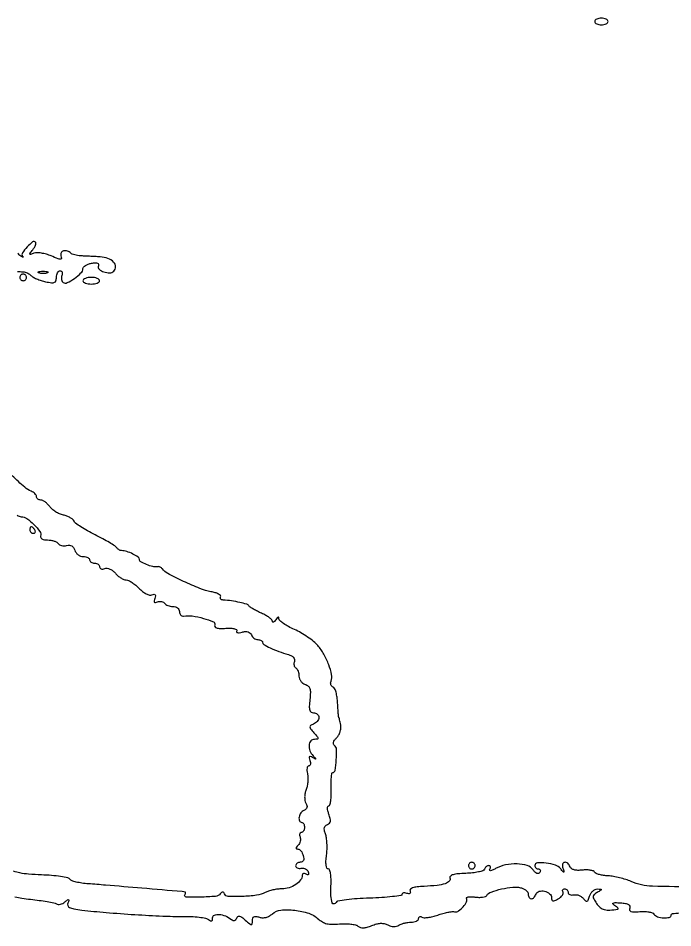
# Model space of a CAD drawing. Extents: x 254 to 922, y 86 to 1093.
# Drawn here: x 494.5 to 691.5, y 90.3 to 364 of the extents above; entities that cross this region are included whole.
import ezdxf

# ---------------------------------------------------------------- set-up
doc = ezdxf.new("R2010")
doc.units = 0

msp = doc.modelspace()

# ---------------------------------------------------------------- linework, layer by layer
for points in [[(668, 363, 0.191087), (668.151477, 362.618118, 0.088204), (668.5875, 362.29375, 0.068025), (669.234582, 362.073693, 0.048028), (670, 362, 0.048028), (670.765418, 362.073693, 0.068025), (671.4125, 362.29375, 0.088204), (671.848523, 362.618118, 0.191087), (672, 363, 0.191087), (671.848523, 363.381882, 0.088204), (671.4125, 363.70625, 0.068025), (670.765418, 363.926307, 0.048028), (670, 364, 0.048028), (669.234582, 363.926307, 0.068025), (668.5875, 363.70625, 0.088204), (668.151477, 363.381882, 0.191087)], [(503.25, 287.337719, -0.057986), (502.679992, 287.181385, -0.037979), (502, 287.12966, -0.037979), (501.320008, 287.181385, -0.057986), (500.75, 287.337719, -0.174857), (500.540618, 287.525001, -0.447206), (500.601563, 287.693942, -0.078554), (501.10856, 287.810911, -0.017491), (502, 287.842105, -0.017491), (502.89144, 287.810911, -0.078554), (503.398438, 287.693942, -0.447206), (503.459382, 287.525001, -0.174857)], [(495, 286, 0.099038), (495.076342, 285.618362, 0.097945), (495.29375, 285.29375, 0.097945), (495.618362, 285.076342, 0.099038), (496, 285, 0.099038), (496.381638, 285.076342, 0.097945), (496.70625, 285.29375, 0.097945), (496.923658, 285.618362, 0.099038), (497, 286, 0.099038), (496.923658, 286.381638, 0.097945), (496.70625, 286.70625, 0.097945), (496.381638, 286.923658, 0.099038), (496, 287, 0.099038), (495.618362, 286.923658, 0.097945), (495.29375, 286.70625, 0.097945), (495.076342, 286.381638, 0.099038)], [(514, 285, 0.226478), (514.182831, 284.617064, 0.074992), (514.734375, 284.29375, 0.057076), (515.542644, 284.073116, 0.038131), (516.5, 284, 0.038131), (517.457356, 284.073116, 0.057076), (518.265625, 284.29375, 0.074992), (518.817169, 284.617064, 0.226478), (519, 285, 0.226478), (518.817169, 285.382936, 0.074992), (518.265625, 285.70625, 0.057076), (517.457356, 285.926884, 0.038131), (516.5, 286, 0.038131), (515.542644, 285.926884, 0.057076), (514.734375, 285.70625, 0.074992), (514.182831, 285.382936, 0.226478)], [(498, 210, 0.105053), (498.081062, 209.618444, 0.099167), (498.311086, 209.29375, 0.09642), (498.654762, 209.076123, 0.093332), (499.059017, 209, 0.108972), (499.413961, 209.078288, 0.182303), (499.6254, 209.29375, 0.161196), (499.656512, 209.6179, 0.082592), (499.5, 210, 0.029505), (499.231006, 210.382774, 0.035638), (498.933975, 210.70625, 0.038439), (498.65171, 210.934461, 0.151918), (498.440983, 211, 0.210953), (498.272352, 210.92554, 0.081139), (498.129539, 210.70625, 0.061769), (498.032345, 210.382849, 0.042167)], [(630, 109, 0.099038), (630.076342, 108.618362, 0.097945), (630.29375, 108.29375, 0.097945), (630.618362, 108.076342, 0.099038), (631, 108, 0.099038), (631.381638, 108.076342, 0.097945), (631.70625, 108.29375, 0.097945), (631.923658, 108.618362, 0.099038), (632, 109, 0.099038), (631.923658, 109.381638, 0.097945), (631.70625, 109.70625, 0.097945), (631.381638, 109.923658, 0.099038), (631, 110, 0.099038), (630.618362, 109.923658, 0.097945), (630.29375, 109.70625, 0.097945), (630.076342, 109.381638, 0.099038)]]:
    msp.add_lwpolyline(points, format="xyb", close=True)
for points in [[(494.28025, 287.728498, -0.046399), (495.950805, 287.679445, -0.065882), (497.187524, 287.358831, -0.100376), (498.10918, 286.747963, 0.066326), (498.871605, 286.164818, 0.026278), (500.051128, 285.568715, 0.025447), (501.409229, 285.050513, 0.029067), (502.754464, 284.699107, 0.017763), (504.558822, 284.40445, 0.12926), (505.421338, 284.517864, 0.230705), (505.858612, 285.006991, 0.069112), (506, 286.025, -0.054093), (506.081981, 286.78056, -0.073811), (506.325178, 287.419844, -0.093486), (506.684593, 287.848902, -0.173476), (507.106989, 288, -0.154099), (507.482083, 287.881585, -0.15229), (507.723326, 287.568782, -0.114223), (507.784115, 287.093585, -0.066643), (507.650663, 286.532025, 0.066091), (507.506197, 285.92708, 0.07195), (507.531103, 285.32328, 0.080906), (507.715278, 284.812938, 0.128049), (508.034688, 284.478562, 0.257601), (509.249593, 284.418577, 0.039007), (511.421732, 285.699688, 0.039982), (513.397177, 287.332677, 0.195531), (513.968575, 288.633423, -0.184558), (514.163161, 289.103158, -0.063422), (514.742191, 289.577546, -0.052673), (515.576659, 289.985245, -0.040105), (516.558032, 290.255845, -0.024573), (517.72537, 290.420046, -0.113778), (518.396101, 290.32828, -0.257539), (518.67167, 290.003836, -0.142555), (518.627229, 289.470958, 0.314314), (518.872529, 288.480023, 0.09676), (520.278056, 287.66378, 0.083263), (522.053855, 287.3643, 0.199154), (523.265536, 287.865536, 0.206992), (523.800508, 289.215982, 0.184832), (523.214693, 290.614881, 0.118002), (521.507446, 291.71825, 0.072178), (519.143011, 292.1846, 0.000023), (517.586133, 292.26342, 0.000019), (515.92024, 292.347621, 0.000019), (514.387148, 292.424995, 0.000049), (513.287594, 292.480339, -0.027248), (512.38898, 292.574747, -0.028369), (511.518206, 292.765708, -0.029554), (510.789334, 293.016747, -0.098974), (510.370927, 293.295739, 0.118977), (509.308132, 293.945238, 0.143562), (508.14308, 293.976167, 0.207902), (507.418734, 293.403951, 0.218019), (507.361767, 292.499635, -0.082721), (507.511204, 291.767483, -0.420759), (507.253698, 291.4967, -0.096246), (506.4948, 291.633166, -0.00649), (504.444251, 292.458847, 0.030012), (502.980188, 292.969788, 0.030309), (501.470272, 293.299781, 0.031801), (500.126061, 293.422424, 0.096766), (499.225496, 293.271981, -0.011685), (498.228191, 292.9247, -0.416754), (498.030827, 293.026951, -0.244524), (498.081855, 293.312917, -0.0067), (498.892501, 294.336935, 0.033747), (499.384898, 295.03319, 0.049121), (499.711699, 295.709865, 0.060981), (499.843569, 296.273214, 0.227174), (499.725834, 296.607499, 0.377499), (498.833011, 296.664251, 0.040796), (497.176738, 295.151968, 0.039832), (495.766491, 293.370608, 0.34277), (495.833333, 292.423008, -0.065188), (495.988296, 292.196824, -0.546176), (495.936979, 292.109106, -0.124924), (495.701544, 292.158525, -0.016684), (495.25, 292.398692, -0.076031), (494.771811, 292.780631, -0.055185), (494.367188, 293.330016, -0.055195)], [(698.765845, 102.714503, -0.013868), (685.338575, 102.785434, -0.095274), (678.928496, 104.238993, 0.026887), (677.364137, 104.826399, 0.017128), (675.490533, 105.347334, 0.017204), (673.612248, 105.733035, 0.030395), (672.039276, 105.902553, -0.025137), (670.670375, 106.035543, -0.031197), (669.418933, 106.301601, -0.032506), (668.428059, 106.648596, -0.155072), (667.978698, 107.034467, 0.173053), (667.540475, 107.384879, 0.042794), (666.634089, 107.612712, 0.038706), (665.487892, 107.708472, 0.030482), (664.243652, 107.640012, -0.032876), (662.876864, 107.571365, -0.062748), (661.789779, 107.725532, -0.085698), (661.017151, 108.086618, -0.15017), (660.585615, 108.637487, 0.114216), (659.86765, 109.700899, 0.235358), (658.929046, 109.978123, 0.304524), (658.325492, 109.397176, 0.137964), (658.395465, 108.25, -0.004367), (658.75403, 107.190691, -0.414489), (658.687927, 107.059983, -0.306694), (658.521575, 107.107542, -0.003534), (657.752454, 108.03926, 0.144114), (656.15433, 109.136156, 0.047521), (653.345557, 109.765101, 0.050498), (650.752613, 109.828396, 0.391979), (650, 109.015884, 0.103369), (650.081005, 108.628245, 0.098863), (650.311086, 108.298416, 0.096868), (650.654788, 108.077395, 0.09487), (651.059017, 108, -0.120069), (651.409121, 107.914697, -0.187069), (651.612067, 107.684676, -0.152508), (651.6296, 107.33709, -0.075465), (651.454609, 106.926556, -0.166234), (651.081273, 106.619828, -0.188442), (650.620146, 106.626378, -0.106333), (650.076301, 106.997318, -0.037348), (649.474533, 107.732896, 0.169727), (647.69555, 109.012445, 0.063988), (644.626113, 109.50616, 0.059184), (641.160826, 109.205491, 0.073684), (638.129323, 108.09244, -0.01715), (637.17909, 107.61609, -0.079469), (636.589224, 107.451706, -0.373686), (636.391115, 107.587838, -0.204553), (636.43834, 107.900232, 0.066185), (636.627088, 108.321309, 0.138916), (636.631767, 108.676943, 0.191126), (636.457547, 108.910643, 0.139009), (636.14235, 109, 0.10096), (635.742183, 108.918366, 0.070386), (635.346448, 108.679524, 0.067143), (635.01505, 108.326033, 0.074466), (634.803006, 107.909019, -0.234331), (634.371449, 107.474612, -0.027121), (633.010016, 107.091801, -0.028074), (631.239696, 106.799306, -0.019305), (629.209882, 106.659019, 0.013666), (626.849182, 106.522586, 0.048094), (625.354593, 106.248805, 0.104109), (624.580863, 105.841304, 0.321446), (624.439181, 105.301192, -0.295091), (624.231448, 104.318899, -0.119107), (623.010592, 103.568037, -0.053178), (620.570126, 103.052856, -0.014575), (616.643916, 102.767144, 0.015622), (614.524849, 102.608477, 0.055528), (613.196946, 102.315822, 0.123246), (612.534573, 101.888341, 0.287238), (612.425927, 101.332436, -0.085022), (612.518701, 100.867056, -0.253641), (612.37652, 100.586923, -0.19249), (612.018985, 100.50547, -0.052567), (611.449072, 100.657916, 0.050879), (610.893594, 100.808507, 0.092028), (610.424058, 100.798894, 0.140665), (610.115124, 100.636681, 0.203077), (609.994528, 100.356989, -0.370206), (609.688737, 100.005162, -0.007203), (607.128208, 99.665821, -0.0136), (603.981086, 99.381318, -0.008238), (600.244528, 99.207509, 0.009151), (596.485307, 99.025765, 0.014345), (593.263928, 98.717838, 0.008381), (590.635728, 98.345458, 0.276318), (590.16459, 97.951278, -0.277102), (589.56782, 97.453463, -0.372483), (588.999219, 97.80878, -0.06305), (588.631831, 99.908548, -0.022955), (588.627664, 102.934796, 0.016887), (588.649888, 105.001138, 0.034993), (588.500171, 106.606811, 0.044654), (588.218161, 107.701286, 0.317399), (587.795001, 108, -0.299966), (587.38688, 108.269055, -0.071116), (587.164111, 109.096141, -0.044956), (587.12359, 110.392182, -0.018686), (587.291535, 112.136889, 0.024291), (587.440303, 113.887857, 0.02117), (587.428995, 115.727739, 0.021714), (587.275619, 117.391973, 0.057062), (586.980302, 118.55181, -0.034831), (586.646121, 119.656786, -0.105764), (586.635731, 120.437497, -0.151644), (586.936063, 120.989307, -0.101588), (587.545911, 121.379244, 0.103042), (588.176154, 121.784783, 0.162208), (588.466119, 122.352723, 0.101883), (588.422203, 123.18646, 0.026914), (588.013565, 124.464323, -0.026778), (587.688168, 125.480925, -0.05879), (587.575366, 126.288459, -0.103277), (587.672239, 126.807605, -0.304001), (587.959432, 127, 0.341522), (588.305236, 127.267386, 0.027599), (588.54782, 128.469002, 0.028141), (588.689884, 130.083742, 0.017101), (588.684681, 132.000859, -0.012013), (588.659969, 133.918177, -0.019951), (588.742425, 135.532463, -0.014931), (588.895078, 136.790086, -0.371128), (589.140594, 137.000859, 0.370894), (589.874435, 137.63033, 0.021279), (590.223194, 140.81958, 0.022377), (590.293288, 144.060716, 0.246871), (589.682865, 145.159249, -0.178178), (589.392026, 145.551026, -0.140062), (589.387963, 146.083631, -0.089023), (589.702355, 146.737365, -0.03991), (590.32292, 147.465777, 0.068741), (590.922906, 148.258089, 0.049892), (591.36564, 149.273499, 0.05028), (591.595276, 150.345692, 0.074046), (591.559409, 151.306527, 0.005848), (591.391712, 152.147493, 0.009557), (591.227661, 152.855667, 0.003676), (591.073616, 153.448794, 0.339551), (591.006907, 153.5, -0.388999), (590.946332, 153.55553, -0.000994), (590.840326, 154.801682, -0.00497), (590.735809, 156.232132, -0.002989), (590.638822, 157.931259, 0.023789), (590.468156, 159.656349, 0.033081), (590.14112, 161.173444, 0.034776), (589.722308, 162.328016, 0.210933), (589.262402, 162.745866, -0.124159), (588.865268, 162.999747, -0.105844), (588.607333, 163.426138, -0.095072), (588.529888, 163.961897, -0.080269), (588.64734, 164.523366, 0.14239), (588.810903, 166.476978, 0.039614), (587.957481, 169.461258, 0.039129), (586.489587, 172.612359, 0.049227), (584.639379, 175.245339, 0.044455), (583.405933, 176.443841, 0.020386), (581.607446, 177.786849, 0.020002), (579.586488, 179.055716, 0.026051), (577.637656, 180.042133, -0.020146), (575.860182, 180.915616, -0.028341), (574.357813, 181.844415, -0.027752), (573.253807, 182.711666, -0.212284), (572.984687, 183.296794, 0.093884), (572.907277, 183.67878, 0.386823), (572.712378, 183.771834, 0.151351), (572.41038, 183.568239, 0.025873), (572, 183, -0.028738), (571.624741, 182.486613, -0.104644), (571.310881, 182.236105, -0.328829), (571.112212, 182.270269, -0.189701), (571.015313, 182.505889, 0.197662), (570.81075, 182.982383, 0.034318), (570.049811, 183.63166, 0.032744), (568.995695, 184.310753, 0.024122), (567.75, 184.925776, -0.012803), (566.467616, 185.52321, -0.015657), (565.30231, 186.149111, -0.014201), (564.363653, 186.727976, -0.098791), (563.981267, 187.104706, 0.171114), (563.269005, 187.630542, 0.017086), (561.192304, 188.189291, 0.021141), (558.722781, 188.654984, 0.020347), (556.190983, 188.917769, -0.073405), (555.731264, 189.015411, -0.138998), (555.428131, 189.237385, -0.175773), (555.32795, 189.54533, -0.130764), (555.432233, 189.890351, 0.348919), (555.386188, 190.279249, 0.074395), (554.797581, 190.711129, 0.048603), (553.795798, 191.11983, 0.026203), (552.499, 191.43421, -0.049431), (549.199888, 192.397998, -0.013905), (544.27697, 194.542431, -0.010244), (539.483356, 196.912129, -0.118076), (537.908359, 198.278709, 0.073674), (537.614472, 198.582912, 0.059507), (537.223682, 198.815406, 0.060883), (536.799724, 198.944787, 0.087707), (536.408359, 198.944635, -0.10174), (534.990987, 198.983521, -0.038922), (533.101487, 199.584647, -0.035042), (531.422282, 200.407996, -0.267325), (531, 201.141382, 0.252918), (530.616051, 201.851867, 0.030588), (529.018585, 202.763856, 0.035505), (527.172634, 203.515335, 0.069343), (525.611803, 203.794789, -0.079896), (525.22698, 203.872057, -0.047301), (524.804797, 204.077109, -0.045902), (524.411529, 204.368942, -0.058136), (524.111803, 204.707586, 0.10099), (523.612837, 205.182905, 0.007112), (521.956341, 206.188538, 0.009826), (519.924968, 207.329445, 0.007239), (517.633187, 208.515617, -0.012429), (515.352134, 209.726419, -0.016689), (513.35265, 210.941945, -0.013831), (511.774243, 212.038694, -0.143337), (511.299648, 212.661514, 0.12947), (510.93325, 213.170516, 0.043062), (510.170369, 213.696139, 0.039482), (509.186848, 214.157133, 0.035811), (508.1107, 214.475686, -0.049204), (506.96473, 214.848507, -0.035375), (505.772477, 215.474645, -0.035947), (504.712709, 216.241129, -0.062141), (503.973481, 217.036793, 0.039017), (503.337534, 217.787971, 0.040166), (502.598361, 218.423308, 0.043446), (501.869579, 218.863011, 0.114505), (501.279241, 219, -0.079151), (500.790584, 219.077843, -0.090898), (500.375777, 219.302969, -0.100773), (500.098457, 219.638029, -0.123249), (500, 220.031385, 0.127369), (499.886464, 220.469849, 0.06373), (499.544822, 220.934468, 0.056998), (499.043086, 221.353313, 0.053881), (498.450459, 221.657384, -0.088689), (496.462176, 222.858216, -0.011039), (492.726994, 226.284641, -0.007186)], [(494.214812, 214.414115, 0.06629), (494.814678, 214.105372, 0.085946), (495.423161, 214, -0.156987), (497.088946, 213.463773, -0.041774), (499.237991, 211.630161, -0.040167), (501.011058, 209.527854, -0.23998), (501.217803, 208.153409, 0.217181), (501.265919, 207.701056, 0.136523), (501.65586, 207.326153, 0.083263), (502.380567, 207.079358, 0.040543), (503.35765, 207, -0.039493), (504.373169, 206.919662, -0.042516), (505.337812, 206.680659, -0.046647), (506.119364, 206.330625, -0.126395), (506.553842, 205.912882, 0.126069), (506.948378, 205.533053, 0.070418), (507.572483, 205.287398, 0.063004), (508.319711, 205.205972, 0.059691), (509.078072, 205.310165, -0.077211), (509.915689, 205.395613, -0.118005), (510.61285, 205.18956, -0.115009), (511.153261, 204.684787, -0.070903), (511.532601, 203.897283, 0.085238), (511.9077, 203.172184, 0.070314), (512.525591, 202.557327, 0.070937), (513.28362, 202.142325, 0.090059), (514.067388, 202, -0.04977), (514.806935, 201.926202, -0.069758), (515.432295, 201.70625, -0.089917), (515.853109, 201.381774, -0.185742), (516, 201, 0.148195), (516.115568, 200.618646, 0.098894), (516.440625, 200.29375, 0.082425), (516.926543, 200.074694, 0.064853), (517.5, 200, -0.072144), (518.073208, 199.91686, -0.087143), (518.559375, 199.674822, -0.100435), (518.884389, 199.315153, -0.134459), (519, 198.893011, 0.161522), (519.123699, 198.520084, 0.151563), (519.448731, 198.283394, 0.110594), (519.943065, 198.22966, 0.063684), (520.527594, 198.372215, -0.124794), (521.247191, 198.4576, -0.069574), (522.103173, 198.221507, -0.060998), (522.977049, 197.709616, -0.05279), (523.749835, 196.979204, 0.039551), (524.511115, 196.2206, 0.037492), (525.395458, 195.576316, 0.039816), (526.266431, 195.128301, 0.096344), (526.972241, 194.982723, -0.109386), (527.720853, 194.808062, -0.032078), (528.756764, 194.226911, -0.030548), (529.87007, 193.404111, -0.028538), (530.90185, 192.434005, 0.037396), (531.940202, 191.491774, 0.047561), (533.031044, 190.797037, 0.055315), (534.027733, 190.42014, 0.155592), (534.76319, 190.462622, -0.051335), (535.406801, 190.636477, -0.272718), (535.733099, 190.509452, -0.224572), (535.819603, 190.131939, -0.037479), (535.6, 189.4, 0.037416), (535.379132, 188.664185, 0.228562), (535.468075, 188.288703, 0.270954), (535.798847, 188.16435, 0.049241), (536.456634, 188.344985, -0.066207), (537.06633, 188.490437, -0.072007), (537.67502, 188.464979, -0.080929), (538.189633, 188.278836, -0.127851), (538.526992, 187.956326, 0.115092), (538.892007, 187.589373, 0.049476), (539.514579, 187.280921, 0.045411), (540.272696, 187.070805, 0.044932), (541.059017, 187, -0.076424), (541.80776, 186.884884, -0.091963), (542.435688, 186.551153, -0.102993), (542.851916, 186.050532, -0.122697), (543, 185.456163, 0.081646), (543.094562, 184.880924, 0.105315), (543.367188, 184.421667, 0.118959), (543.773774, 184.150366, 0.126297), (544.25, 184.102416, -0.07275), (546.889565, 184.117388, -0.033508), (550.261013, 183.4109, -0.028124), (553.226368, 182.395905, -0.408481), (553.627348, 181.471268, 0.235076), (553.67946, 180.926459, 0.179536), (554.160083, 180.554691, 0.071511), (555.221682, 180.383031, 0.017138), (557.011369, 180.412992, -0.020179), (558.528236, 180.429164, -0.050081), (559.628369, 180.285593, -0.103841), (560.213306, 180.012508, -0.388048), (560.282243, 179.647662, 0.225156), (560.246274, 179.323915, 0.257161), (560.475067, 179.11705, 0.093906), (561.047138, 179.091616, 0.028243), (561.9048, 179.264854, -0.049214), (562.884269, 179.420337, -0.088984), (563.688139, 179.324695, -0.111806), (564.285947, 178.983516, -0.116293), (564.66816, 178.422377, 0.077968), (564.980954, 177.878633, 0.065144), (565.462841, 177.417823, 0.066733), (566.033665, 177.106225, 0.091858), (566.606989, 177, -0.052296), (567.139963, 176.944103, -0.072168), (567.590803, 176.777958, -0.092115), (567.89368, 176.532593, -0.17841), (568, 176.244111, 0.267901), (568.38653, 175.574484, 0.019314), (570.353772, 174.537397, 0.023524), (572.896407, 173.463917, 0.01694), (575.822321, 172.498932, -0.04951), (576.744731, 172.126617, -0.093058), (577.373349, 171.630477, -0.126602), (577.662919, 171.053571, -0.145958), (577.615995, 170.441683, 0.071096), (577.485674, 169.87085, 0.074241), (577.523559, 169.295111, 0.081631), (577.718355, 168.802865, 0.119946), (578.043674, 168.473008, -0.112176), (578.410508, 168.112289, -0.050104), (578.719079, 167.505216, -0.046132), (578.929165, 166.768906, -0.046468), (579, 166.008371, 0.091262), (579.139969, 165.247903, 0.071057), (579.54812, 164.511177, 0.070133), (580.152816, 163.909409, 0.084098), (580.865942, 163.542548, -0.096689), (581.780014, 163.043059, -0.145802), (582.280266, 162.293239, -0.085124), (582.437286, 161.082251, -0.018529), (582.272709, 158.975161, 0.015692), (582.100577, 156.921467, 0.082724), (582.227461, 155.801706, 0.18137), (582.656114, 155.222049, 0.144803), (583.406767, 155, -0.180217), (584.510619, 154.588778, -0.221034), (584.957231, 153.595397, -0.173136), (584.516479, 152.408028, -0.127199), (583.363881, 151.58614, 0.043397), (582.489907, 151.160565, 0.27953), (582.270202, 150.744424, 0.156981), (582.490161, 150.178664, 0.013337), (583.518868, 148.979151, -0.0086), (584.566998, 147.78016, -0.159455), (584.753611, 147.31953, -0.3926), (584.547083, 147.063903, -0.03577), (583.654988, 147, 0.218871), (582.568004, 146.500242, 0.158102), (582.04706, 145.251751, 0.114001), (582.291588, 143.581086, 0.094232), (583.25, 142.053296, -0.004119), (583.939613, 141.297946, -0.265686), (583.975776, 141.130193, -0.47041), (583.860893, 141.083726, -0.005941), (583.080061, 141.517341, 0.032307), (582.408387, 141.845292, 0.314543), (582.116048, 141.779959, 0.25771), (582.038279, 141.457973, 0.024744), (582.298676, 140.664045, -0.05096), (582.471376, 140.026604, -0.092649), (582.459528, 139.488813, -0.141997), (582.271984, 139.136276, -0.202654), (581.949563, 139, 0.252368), (581.618152, 138.821347, 0.101194), (581.420786, 138.327597, 0.067144), (581.387868, 137.588103, 0.039095), (581.536407, 136.710967, -0.051928), (581.687891, 135.652426, -0.029403), (581.661428, 134.355969, -0.029059), (581.479338, 133.038098, -0.042004), (581.155251, 131.908341, 0.041764), (580.831864, 130.783058, 0.045236), (580.711317, 129.649574, 0.049276), (580.797047, 128.618181, 0.082386), (581.091409, 127.801145, -0.05644), (581.40817, 127.046565, -0.139604), (581.412493, 126.452084, -0.157236), (581.107978, 125.989381, -0.077758), (580.491617, 125.635157, 0.155637), (579.554931, 124.885095, 0.102266), (579.034547, 123.593375, 0.140418), (579.147599, 122.46508, 0.307125), (579.833333, 122, -0.17482), (580.151326, 121.885312, -0.093122), (580.421875, 121.559375, -0.073362), (580.604977, 121.073861, -0.053595), (580.666667, 120.5, -0.060805), (580.596652, 119.9264, -0.079424), (580.390447, 119.440625, -0.097366), (580.084983, 119.115397, -0.156921), (579.726345, 119, 0.173268), (579.412431, 118.887851, 0.149701), (579.21759, 118.59517, 0.105101), (579.181531, 118.149398, 0.059492), (579.314866, 117.621855, -0.087391), (579.433592, 117.011333, -0.062739), (579.358817, 116.318995, -0.061633), (579.111373, 115.653563, -0.07672), (578.721855, 115.121855, 0.025832), (578.250286, 114.59887, 0.163381), (578.126339, 114.267762, 0.331606), (578.264429, 114.068535, 0.081255), (578.683369, 114, -0.157131), (579.136467, 113.854004, -0.067775), (579.602132, 113.4125, -0.057601), (580.009448, 112.765138, -0.047726), (580.289749, 112, -0.047946), (580.429127, 111.136109, -0.120594), (580.318305, 110.512551, -0.169691), (579.968104, 110.138214, -0.121219), (579.40638, 110, 0.072577), (578.868962, 109.921578, 0.087396), (578.413124, 109.693373, 0.100485), (578.108391, 109.354224, 0.133714), (578, 108.956163, 0.168935), (578.130083, 108.582142, 0.11903), (578.483588, 108.305268, 0.090726), (579.01652, 108.171158, 0.060623), (579.646256, 108.206163, -0.082881), (580.311609, 108.213645, -0.080397), (580.950946, 108.005609, -0.084388), (581.466543, 107.618982, -0.106422), (581.775988, 107.110804, -0.04529), (581.90983, 106.574112, -0.230413), (581.821658, 106.288107, -0.288306), (581.565443, 106.220649, -0.062489), (581.129732, 106.419821, 0.065013), (580.697123, 106.614951, 0.137008), (580.331859, 106.62283, 0.191368), (580.092066, 106.44839, 0.141869), (580, 106.130446, -0.168536), (579.500743, 104.691363, -0.077791), (578.028881, 103.326605, -0.069664), (576.000633, 102.338619, -0.078707), (573.86283, 102, 0.030163), (572.570374, 101.921962, 0.02254), (571.162334, 101.68651, 0.02296), (569.851698, 101.342518, 0.047238), (568.874434, 100.932799, -0.089007), (566.246423, 100.079801, -0.025288), (561.950084, 99.710527, -0.018358), (557.708705, 99.717048, -0.290926), (556.575177, 100.5, 0.083595), (556.33802, 100.872529, 0.212381), (556.051458, 101, 0.169787), (555.715515, 100.882536, 0.051945), (555.326131, 100.5, -0.202291), (553.901814, 99.756442, -0.014629), (549.370947, 99.517547, -0.015184), (545.029071, 99.547694, -0.574908), (544.654508, 100.25, 0.031625), (544.810139, 100.541536, 0.059398), (544.8911, 100.795625, 0.097217), (544.890379, 100.974828, 0.309101), (544.809017, 101.054257, 0.022366), (543.893357, 101.173113, 0.000064), (531.738435, 102.199349, 0.000356), (520.786046, 103.114781, 0.002677), (515.599203, 103.516642, -0.018362), (513.676331, 103.726463, -0.024487), (511.95287, 104.065741, -0.023116), (510.587964, 104.472396, -0.172026), (510.068123, 104.889775, 0.206723), (509.472896, 105.305364, 0.012517), (507.282115, 105.696739, 0.017035), (504.567925, 106.017634, 0.011648), (501.468919, 106.204798, -0.010727), (497.651422, 106.428299, -0.02964), (494.985771, 106.801758, -0.042676), (493.134349, 107.341682, -0.11333)], [(493.517976, 99.645682, 0.022749), (495.645925, 99.206514, 0.013649), (498.204698, 98.870066, -0.007629), (500.852001, 98.554347, -0.009985), (503.259817, 98.180766, -0.007809), (505.251492, 97.798731, -0.087332), (505.998503, 97.500925, 0.124059), (506.524661, 97.334284, 0.068226), (507.202167, 97.386133, 0.061321), (507.919983, 97.636107, 0.05885), (508.566697, 98.055354, -0.009453), (509.38089, 98.705477, -0.25303), (509.645578, 98.74799, -0.405101), (509.739961, 98.559672, -0.015305), (509.455471, 97.744554, 0.184997), (509.455046, 96.972662, 0.187907), (509.970655, 96.404323, 0.073241), (511.229714, 95.992245, 0.013114), (513.682578, 95.636937, 0.00865), (520.929736, 94.907396, 0.00505), (529.637974, 94.27118, 0.004976), (538.015129, 93.827801, 0.01326), (544, 93.729592, -0.014644), (546.58043, 93.680102, -0.018519), (548.957813, 93.476349, -0.016798), (550.905529, 93.169772, -0.124323), (551.75, 92.775209, 0.040431), (552.342286, 92.366822, 0.231335), (552.712405, 92.341556, 0.254038), (552.936527, 92.614922, 0.047331), (553, 93.283936, -0.303508), (553.549074, 94.105158, -0.119332), (554.960377, 94.325054, -0.078525), (556.862585, 93.860153, -0.066347), (558.652754, 92.81383, 0.073333), (559.166732, 92.52293, 0.153631), (559.620432, 92.493971, 0.163833), (559.989452, 92.72838, 0.086235), (560.256655, 93.208262, -0.143479), (560.599372, 93.68728, -0.227988), (561.082402, 93.793493, -0.102757), (561.786087, 93.465075, -0.021126), (562.853901, 92.595012, 0.007922), (564.17049, 91.463121, 0.153534), (564.661991, 91.261331, 0.396771), (564.932051, 91.475531, 0.036216), (565, 92.4124, -0.071365), (565.112553, 93.196958, -0.205582), (565.455261, 93.611779, -0.15784), (566.067641, 93.71167, -0.039002), (567.071664, 93.477255, 0.072643), (568.068108, 93.314096, 0.068597), (569.090259, 93.437044, 0.065009), (570.088263, 93.843229, 0.054856), (571.013008, 94.511772, -0.161751), (573.544789, 95.626761, -0.05197), (577.704227, 95.586281, -0.05175), (581.944077, 94.651574, -0.107822), (584.839883, 92.934545, 0.059256), (586.053196, 92.046831, 0.070608), (587.372938, 91.531465, 0.057166), (588.998278, 91.340255, 0.024735), (591.177707, 91.44181, -0.024686), (592.913471, 91.522864, -0.027821), (594.580213, 91.425537, -0.0287), (595.97, 91.185054, -0.116523), (596.733869, 90.805906, 0.100927), (597.482851, 90.404914, 0.082125), (598.387449, 90.289872, 0.061234), (599.505462, 90.469953, 0.027678), (600.908369, 90.962045, -0.032306), (602.337601, 91.448577, -0.055981), (603.576215, 91.637898, -0.065423), (604.683004, 91.53709, -0.067579), (605.713154, 91.153515, 0.05334), (606.59485, 90.796419, 0.06223), (607.487229, 90.65795, 0.067128), (608.326716, 90.745923, 0.081587), (609.053882, 91.054463, -0.053135), (609.768569, 91.406708, -0.026306), (610.73614, 91.705117, -0.025766), (611.782593, 91.91184, -0.03419), (612.75, 91.984687, 0.045087), (613.611242, 92.06842, 0.064699), (614.339062, 92.306588, 0.08431), (614.831062, 92.653167, 0.199818), (615, 93.059017, -0.111886), (615.080143, 93.412678, -0.183753), (615.299493, 93.621851, -0.158871), (615.62988, 93.649367, -0.080564), (616.01955, 93.487917, 0.146117), (616.640738, 93.320409, 0.026983), (617.835428, 93.417081, 0.026922), (619.266559, 93.690129, 0.021677), (620.76955, 94.131617, -0.015808), (622.296179, 94.599575, -0.017509), (623.798457, 94.952605, -0.017116), (625.093864, 95.163737, -0.081233), (625.842218, 95.137703, 0.202282), (627.035563, 95.382457, 0.063185), (628.428717, 96.623393, 0.064842), (629.43027, 98.127631, 0.258404), (629.379153, 99.195535, -0.443188), (629.449186, 99.438376, -0.081718), (629.952817, 99.590092, -0.043499), (630.826447, 99.627315, -0.020384), (631.954833, 99.531028, 0.029103), (633.150989, 99.449926, 0.037639), (634.248433, 99.52217, 0.04136), (635.11456, 99.719176, 0.179619), (635.523137, 100.037437, -0.173149), (636.803469, 101.060825, -0.026635), (639.984464, 101.969223, -0.030086), (643.349753, 102.528742, -0.087851), (645.689072, 102.36319, -0.053383), (646.572931, 102.037979, -0.061852), (647.321165, 101.544781, -0.071835), (647.829062, 100.966914, -0.145417), (648, 100.391592, 0.128076), (648.25417, 99.415604, 0.27527), (648.903084, 99.040577, 0.208964), (649.708161, 99.405136, 0.092056), (650.33184, 100.422377, -0.24105), (651.279067, 101.272312, -0.121699), (652.925646, 101.298715, -0.117396), (654.435992, 100.550612, -0.222879), (655, 99.348185, 0.08182), (655.105663, 98.7068, 0.277136), (655.416129, 98.443412, 0.143019), (655.983632, 98.512572, 0.021507), (657.028008, 99.01499, 0.046669), (657.761187, 99.500252, 0.0693), (658.28785, 100.060535, 0.092842), (658.538079, 100.604787, 0.202545), (658.468991, 101.050173, -0.088302), (658.325219, 101.412838, -0.167147), (658.365491, 101.720988, -0.177958), (658.582773, 101.926425, -0.101637), (658.940983, 102, -0.100418), (659.345123, 101.918007, -0.098259), (659.688914, 101.684711, -0.097614), (659.919205, 101.336319, -0.097675), (660, 100.926676, 0.17713), (660.138891, 100.546916, 0.121178), (660.514063, 100.274309, 0.089801), (661.080399, 100.154743, 0.057984), (661.75, 100.213075, -0.082945), (662.502792, 100.241108, -0.060439), (663.315901, 100.034335, -0.059925), (664.063476, 99.636107, -0.077716), (664.623279, 99.099457, 0.035377), (665.26126, 98.375154, 0.296266), (665.668507, 98.291796, 0.206207), (666.01811, 98.638246, 0.018973), (666.440667, 99.813058, -0.065721), (666.831752, 100.646836, -0.06612), (667.425148, 101.348653, -0.072358), (668.122271, 101.817844, -0.117032), (668.817388, 101.969591, -0.009772), (669.831249, 101.931438, -0.414379), (669.962171, 101.78454, -0.245559), (669.831302, 101.565876, -0.005604), (668.756955, 100.923793, 0.042489), (667.826003, 100.269792, 0.202575), (667.535798, 99.703712, 0.14545), (667.693336, 98.981922, 0.019071), (668.512211, 97.621708, 0.076305), (669.600697, 96.411157, 0.108255), (670.887122, 95.756956, 0.082736), (672.587387, 95.604046, 0.029856), (675, 95.931979, 0.470965), (675.064706, 96.051642, 0.089889), (674.9125, 96.292326, 0.042385), (674.541541, 96.633013, 0.018754), (674, 97.020167, -0.068329), (673.481801, 97.474302, -0.506745), (673.543393, 97.745513, -0.109704), (674.168292, 97.86627, -0.009817), (675.774645, 97.790269, -0.024376), (677.261414, 97.617548, -0.08952), (678.149979, 97.300268, -0.182171), (678.538443, 96.828521, -0.175494), (678.526696, 96.208974, 0.172881), (678.512037, 95.599053, 0.233216), (678.893008, 95.211311, 0.088909), (679.824706, 95.062278, 0.016803), (681.551396, 95.152735, -0.028234), (682.960806, 95.194309, -0.035336), (684.262489, 95.066851, -0.038062), (685.299426, 94.808325, -0.164392), (685.799344, 94.4312, 0.167908), (686.871409, 93.633918, 0.062383), (688.744995, 93.288853, 0.070851), (690.442321, 93.431657, 0.349634), (691, 94.131685, -0.37595), (691.375096, 94.56004, -0.016398), (693.515301, 94.773891, -0.018676)]]:
    msp.add_lwpolyline(points, format="xyb")

doc.saveas('drawing.dxf')
